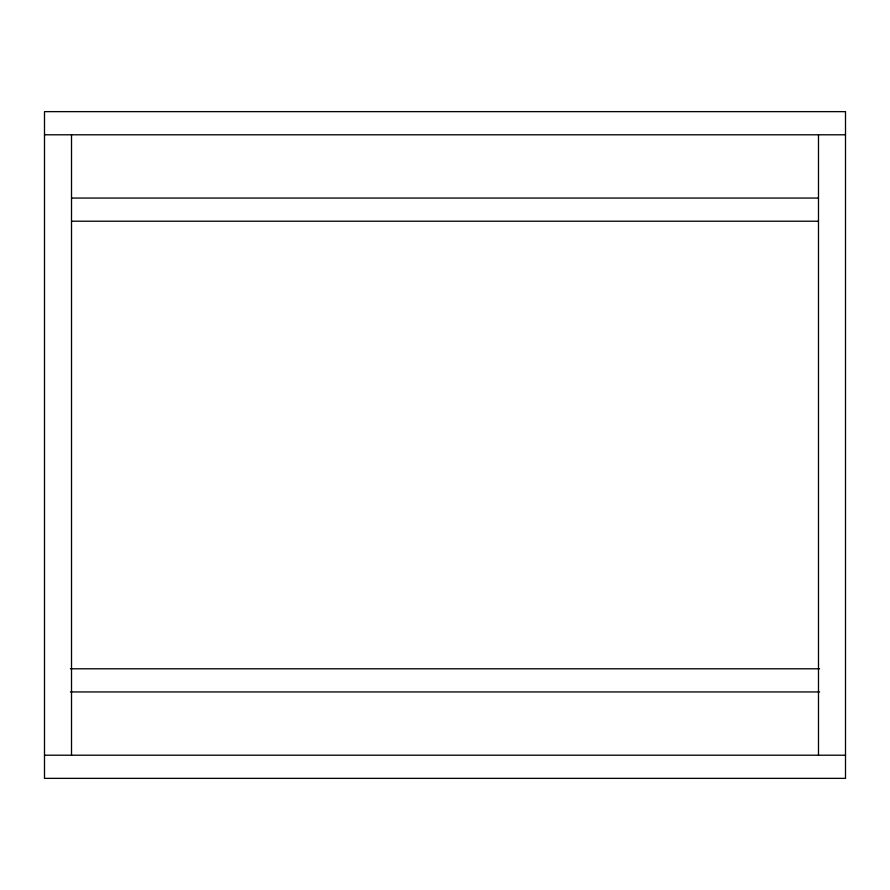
<?xml version="1.0" encoding="UTF-8"?>
<svg xmlns="http://www.w3.org/2000/svg" width="890" height="890" viewBox="0 0 890 890"><rect width="100%" height="100%" fill="white"/><g stroke="black" fill="none" stroke-linecap="round" stroke-linejoin="round"><path stroke-width="1.33" d="M44.5 134.791L845.5 134.791M71.511 198.058L818.489 198.058M71.511 221.21L818.489 221.21M70.432 668.79L819.568 668.79M70.432 691.942L819.568 691.942M44.5 755.21L845.5 755.21M818.489 134.791L818.489 755.21M71.511 134.791L71.511 755.21M845.5 111.639L44.5 111.639L44.5 778.361L845.5 778.361L845.5 111.639"/></g></svg>
